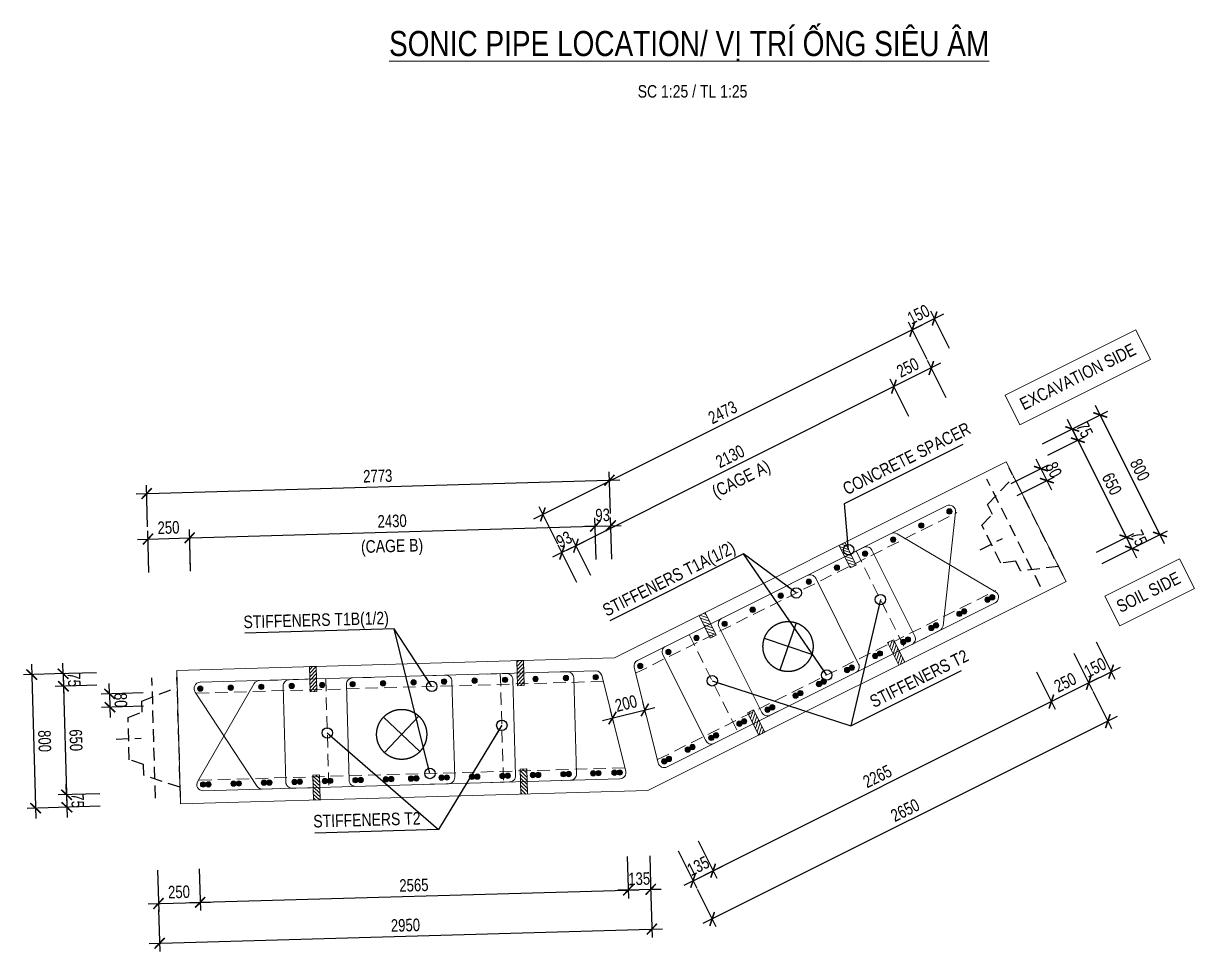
# Model space of a CAD drawing. Header units: millimetres. Extents: x 2611025 to 4139346, y -89870 to 101087.
# Drawn here: x 3603168 to 3631228, y -57786 to -35550 of the extents above; entities that cross this region are included whole.
import ezdxf
from ezdxf.enums import TextEntityAlignment as Align

# ---------------------------------------------------------------- set-up
doc = ezdxf.new("R2010")
doc.units = ezdxf.units.MM
doc.header["$LTSCALE"] = 1200
doc.header["$PDMODE"] = 35
doc.linetypes.add('CENTER', pattern=[2, 1.25, -0.25, 0.25, -0.25])
doc.linetypes.add('HIDDEN', pattern=[0.375, 0.25, -0.125])
for name, color, linetype, lineweight in [('5', 5, 'Continuous', 13), ('BOUND', 3, 'Continuous', 20), ('CWS', 8, 'HIDDEN', 9), ('ENOTE', 2, 'Continuous', 15), ('GRID', 74, 'CENTER', 15), ('K-THUOC', 1, 'Continuous', 18), ('LEADER', 8, 'Continuous', 9), ('MCT', 6, 'Continuous', 20), ('T2HI', 4, 'HIDDEN', 13), ('TEXTVN', 2, 'Continuous', 20), ('TIE', 4, 'Continuous', 13)]:
    doc.layers.add(name, color=color, linetype=linetype, lineweight=lineweight)
doc.layers.add('CDC.04.HIDDEN', color=8, linetype='HIDDEN')
doc.layers.add('MIE', color=5, linetype='HIDDEN')
doc.styles.add('DB_Arial', font='arial.ttf', dxfattribs={"width": 0.8})
doc.styles.add('SMTEXT', font='arial.ttf', dxfattribs={"width": 0.75})
doc.dimstyles.new('BSV25', dxfattribs={"dimtxt": 300, "dimasz": 250, "dimexe": 200, "dimexo": 0, "dimgap": 108, "dimtad": 1, "dimdec": 0, "dimlfac": 0.25, "dimdsep": 46, "dimtxsty": 'SMTEXT', "dimblk": 'ARCHTICK', "dimcen": 100, "dimdle": 250, "dimclrd": 256, "dimclre": 256, "dimclrt": 2, "dimadec": 0, "dimazin": 0, "dimtfac": 1, "dimtdec": 0, "dimtix": 1, "dimtmove": 2, "dimatfit": 3, "dimfxl": 800, "dimfxlon": 1, "dimtolj": 1, "dimtzin": 0, "dimarcsym": 0})

# ---------------------------------------------------------------- blocks, each defined once
blk = doc.blocks.new('cws800')
at = {"layer": 'CDC.04.HIDDEN'}
for p, q in [((-600, 1440), (-600, -1440)), ((0, 1440), (0, -1440))]:
    blk.add_line(p, q, dxfattribs=at)
for points in [[(0, 1200), (-860, 888), (-860, 627), (-1200, 507), (-1200, -507), (-860, -627), (-860, -888), (0, -1200)], [(-1500, 0), (-900, 0)]]:
    blk.add_lwpolyline(points, dxfattribs=at)
blk = doc.blocks.new('mct1')
at = {"lineweight": 9}
h = blk.add_hatch(color=256, dxfattribs=at)
h.dxf.hatch_style = 1
h.paths.add_polyline_path([(-16, 0, 1), (16, 0, 1)])
blk.add_circle((0, 0), 16, dxfattribs=at)
blk = doc.blocks.new('_ArchTick')
at = {"color": 0, "linetype": 'ByBlock', "const_width": 0.15}
blk.add_lwpolyline([(-0.5, -0.5), (0.5, 0.5)], dxfattribs=at)
blk = doc.blocks.new('*D1005')
at = {"layer": 'Defpoints', "color": 0, "transparency": 16777216}
for p in [(3628968, -44931), (3626717, -46057), (3628148, -48919)]:
    blk.add_point(p, dxfattribs=at)
at = {"layer": 'K-THUOC', "lineweight": -2, "transparency": 16777216}
for p, q in [((3628252, -45289), (3629147, -44842)), ((3630511, -48017), (3628856, -44707)), ((3629684, -48151), (3630578, -47704))]:
    blk.add_line(p, q, dxfattribs=at)
at = {"layer": 'K-THUOC', "lineweight": -2, "transparency": 16777216, "xscale": 250, "yscale": 250, "zscale": 250}
for p, rotation in [((3628968, -44931), 116.5650109816836), ((3630399, -47793), 296.5650109816837)]:
    blk.add_blockref('_ArchTick', p, dxfattribs=dict(at, rotation=rotation))
at = {"layer": 'K-THUOC', "color": 2, "transparency": 16777216, "insert": (3629917, -46245), "char_height": 300, "attachment_point": 5, "rotation": 296.565, "style": 'SMTEXT'}
blk.add_mtext('\\A1;800', dxfattribs=at)
blk = doc.blocks.new('*D1006')
at = {"layer": 'Defpoints', "color": 0, "transparency": 16777216}
for p in [(3629594, -47860), (3628014, -48651), (3628148, -48919)]:
    blk.add_point(p, dxfattribs=at)
at = {"layer": 'K-THUOC', "lineweight": -2, "transparency": 16777216}
for p, q in [((3629594, -47860), (3629482, -47637)), ((3628879, -48218), (3629773, -47771)), ((3629728, -48129), (3629594, -47860)), ((3629013, -48486), (3629907, -48039)), ((3629728, -48129), (3629840, -48352))]:
    blk.add_line(p, q, dxfattribs=at)
at = {"layer": 'K-THUOC', "lineweight": -2, "transparency": 16777216, "xscale": 250, "yscale": 250, "zscale": 250}
for p, rotation in [((3629594, -47860), 296.5650109816837), ((3629728, -48129), 116.5650109816836)]:
    blk.add_blockref('_ArchTick', p, dxfattribs=dict(at, rotation=rotation))
at = {"layer": 'K-THUOC', "color": 2, "transparency": 16777216, "insert": (3629894, -47878), "char_height": 300, "attachment_point": 5, "rotation": 296.565, "style": 'SMTEXT'}
blk.add_mtext('\\A1;75', dxfattribs=at)
blk = doc.blocks.new('*D1007')
at = {"layer": 'Defpoints', "color": 0, "transparency": 16777216}
for p in [(3628431, -45535), (3626851, -46325), (3628014, -48651)]:
    blk.add_point(p, dxfattribs=at)
at = {"layer": 'K-THUOC', "lineweight": -2, "transparency": 16777216}
for p, q in [((3627716, -45893), (3628610, -45445)), ((3629706, -48084), (3628320, -45311)), ((3628879, -48218), (3629773, -47771))]:
    blk.add_line(p, q, dxfattribs=at)
at = {"layer": 'K-THUOC', "lineweight": -2, "transparency": 16777216, "xscale": 250, "yscale": 250, "zscale": 250}
for p, rotation in [((3628431, -45535), 116.5650109816836), ((3629594, -47860), 296.5650109816837)]:
    blk.add_blockref('_ArchTick', p, dxfattribs=dict(at, rotation=rotation))
at = {"layer": 'K-THUOC', "color": 2, "transparency": 16777216, "insert": (3629246, -46581), "char_height": 300, "attachment_point": 5, "rotation": 296.565, "style": 'SMTEXT'}
blk.add_mtext('\\A1;650', dxfattribs=at)
blk = doc.blocks.new('*D1008')
at = {"layer": 'Defpoints', "color": 0, "transparency": 16777216}
for p in [(3628297, -45267), (3626717, -46057), (3626851, -46325)]:
    blk.add_point(p, dxfattribs=at)
at = {"layer": 'K-THUOC', "lineweight": -2, "transparency": 16777216}
for p, q in [((3628297, -45267), (3628185, -45043)), ((3627582, -45624), (3628476, -45177)), ((3627716, -45893), (3628610, -45445)), ((3628431, -45535), (3628297, -45267)), ((3628431, -45535), (3628543, -45758))]:
    blk.add_line(p, q, dxfattribs=at)
at = {"layer": 'K-THUOC', "lineweight": -2, "transparency": 16777216, "xscale": 250, "yscale": 250, "zscale": 250}
for p, rotation in [((3628297, -45267), 296.5650109816837), ((3628431, -45535), 116.5650109816836)]:
    blk.add_blockref('_ArchTick', p, dxfattribs=dict(at, rotation=rotation))
at = {"layer": 'K-THUOC', "color": 2, "transparency": 16777216, "insert": (3628597, -45284), "char_height": 300, "attachment_point": 5, "rotation": 296.565, "style": 'SMTEXT'}
blk.add_mtext('\\A1;75', dxfattribs=at)
blk = doc.blocks.new('tremie')
at = {"layer": 'MIE', "color": 74, "ltscale": 1000}
for p, q in [((424, -424), (-424, 424)), ((424, 424), (-424, -424))]:
    blk.add_line(p, q, dxfattribs=at)
at = {"layer": 'MIE', "ltscale": 500}
blk.add_circle((0, 0), 600, dxfattribs=at)
blk = doc.blocks.new('*D1009')
at = {"layer": 'Defpoints', "color": 0, "transparency": 16777216}
for p in [(3627690, -46503), (3626375, -46802), (3626519, -47088)]:
    blk.add_point(p, dxfattribs=at)
at = {"layer": 'K-THUOC', "lineweight": -2, "transparency": 16777216}
for p, q in [((3627547, -46216), (3627435, -45993)), ((3626831, -46574), (3627726, -46127)), ((3627547, -46216), (3627690, -46503)), ((3626974, -46860), (3627869, -46413)), ((3627690, -46503), (3627802, -46726))]:
    blk.add_line(p, q, dxfattribs=at)
at = {"layer": 'K-THUOC', "lineweight": -2, "transparency": 16777216, "xscale": 250, "yscale": 250, "zscale": 250}
for p, rotation in [((3627547, -46216), 296.5650109816837), ((3627690, -46503), 116.5650109816836)]:
    blk.add_blockref('_ArchTick', p, dxfattribs=dict(at, rotation=rotation))
at = {"layer": 'K-THUOC', "color": 2, "transparency": 16777216, "insert": (3627852, -46243), "char_height": 300, "attachment_point": 5, "rotation": 296.565, "style": 'SMTEXT'}
blk.add_mtext('\\A1;80', dxfattribs=at)
blk = doc.blocks.new('*D1010')
at = {"layer": 'Defpoints', "color": 0, "transparency": 16777216}
for p in [(3626896, -47756), (3618130, -53928), (3619669, -57005)]:
    blk.add_point(p, dxfattribs=at)
at = {"layer": 'K-THUOC', "lineweight": -2, "transparency": 16777216}
for p, q in [((3628792, -51549), (3629239, -52444)), ((3629373, -52153), (3619445, -57117)), ((3619311, -56290), (3619758, -57184))]:
    blk.add_line(p, q, dxfattribs=at)
at = {"layer": 'K-THUOC', "lineweight": -2, "transparency": 16777216, "xscale": 250, "yscale": 250, "zscale": 250}
for p, rotation in [((3629150, -52265), 26.56501098663777), ((3619669, -57005), 206.5650109866377)]:
    blk.add_blockref('_ArchTick', p, dxfattribs=dict(at, rotation=rotation))
at = {"layer": 'K-THUOC', "color": 2, "transparency": 16777216, "insert": (3624293, -54401), "char_height": 300, "attachment_point": 5, "rotation": 26.565, "style": 'SMTEXT'}
blk.add_mtext('\\A1;2650', dxfattribs=at)
blk = doc.blocks.new('*D1011')
at = {"layer": 'Defpoints', "color": 0, "transparency": 16777216}
for p in [(3606843, -51051), (3603460, -54350), (3606935, -54250)]:
    blk.add_point(p, dxfattribs=at)
at = {"layer": 'K-THUOC', "lineweight": -2, "transparency": 16777216}
for p, q in [((3603361, -50902), (3603467, -54600)), ((3604168, -51128), (3603168, -51157)), ((3604260, -54327), (3603260, -54356))]:
    blk.add_line(p, q, dxfattribs=at)
at = {"layer": 'K-THUOC', "lineweight": -2, "transparency": 16777216, "xscale": 250, "yscale": 250, "zscale": 250}
for p, rotation in [((3603368, -51151), 91.64930605139213), ((3603460, -54350), 271.6493060513921)]:
    blk.add_blockref('_ArchTick', p, dxfattribs=dict(at, rotation=rotation))
at = {"layer": 'K-THUOC', "color": 2, "transparency": 16777216, "insert": (3603675, -52743), "char_height": 300, "attachment_point": 5, "rotation": 271.6493, "style": 'SMTEXT'}
blk.add_mtext('\\A1;800', dxfattribs=at)
blk = doc.blocks.new('*D1012')
at = {"layer": 'Defpoints', "color": 0, "transparency": 16777216}
for p in [(3606843, -51051), (3604126, -51430), (3606851, -51351)]:
    blk.add_point(p, dxfattribs=at)
at = {"layer": 'K-THUOC', "lineweight": -2, "transparency": 16777216}
for p, q in [((3604118, -51130), (3604110, -50880)), ((3604917, -51107), (3603918, -51136)), ((3604118, -51130), (3604126, -51430)), ((3604926, -51407), (3603926, -51436)), ((3604126, -51430), (3604133, -51680))]:
    blk.add_line(p, q, dxfattribs=at)
at = {"layer": 'K-THUOC', "lineweight": -2, "transparency": 16777216, "xscale": 250, "yscale": 250, "zscale": 250}
for p, rotation in [((3604118, -51130), 271.6493060513921), ((3604126, -51430), 91.64930605139213)]:
    blk.add_blockref('_ArchTick', p, dxfattribs=dict(at, rotation=rotation))
at = {"layer": 'K-THUOC', "color": 2, "transparency": 16777216, "insert": (3604382, -51272), "char_height": 300, "attachment_point": 5, "rotation": 271.6493, "style": 'SMTEXT'}
blk.add_mtext('\\A1;75', dxfattribs=at)
blk = doc.blocks.new('*D1013')
at = {"layer": 'Defpoints', "color": 0, "transparency": 16777216}
for p in [(3606851, -51351), (3604201, -54029), (3606926, -53950)]:
    blk.add_point(p, dxfattribs=at)
at = {"layer": 'K-THUOC', "lineweight": -2, "transparency": 16777216}
for p, q in [((3604119, -51180), (3604208, -54279)), ((3604926, -51407), (3603926, -51436)), ((3605001, -54006), (3604001, -54034))]:
    blk.add_line(p, q, dxfattribs=at)
at = {"layer": 'K-THUOC', "lineweight": -2, "transparency": 16777216, "xscale": 250, "yscale": 250, "zscale": 250}
for p, rotation in [((3604126, -51430), 91.64930605139213), ((3604201, -54029), 271.6493060513921)]:
    blk.add_blockref('_ArchTick', p, dxfattribs=dict(at, rotation=rotation))
at = {"layer": 'K-THUOC', "color": 2, "transparency": 16777216, "insert": (3604425, -52722), "char_height": 300, "attachment_point": 5, "rotation": 271.6493, "style": 'SMTEXT'}
blk.add_mtext('\\A1;650', dxfattribs=at)
blk = doc.blocks.new('*D1014')
at = {"layer": 'Defpoints', "color": 0, "transparency": 16777216}
for p in [(3606926, -53950), (3604210, -54329), (3606935, -54250)]:
    blk.add_point(p, dxfattribs=at)
at = {"layer": 'K-THUOC', "lineweight": -2, "transparency": 16777216}
for p, q in [((3604201, -54029), (3604194, -53779)), ((3605001, -54006), (3604001, -54034)), ((3604201, -54029), (3604210, -54329)), ((3605009, -54306), (3604010, -54334)), ((3604210, -54329), (3604217, -54578))]:
    blk.add_line(p, q, dxfattribs=at)
at = {"layer": 'K-THUOC', "lineweight": -2, "transparency": 16777216, "xscale": 250, "yscale": 250, "zscale": 250}
for p, rotation in [((3604201, -54029), 271.6493060513921), ((3604210, -54329), 91.64930605139213)]:
    blk.add_blockref('_ArchTick', p, dxfattribs=dict(at, rotation=rotation))
at = {"layer": 'K-THUOC', "color": 2, "transparency": 16777216, "insert": (3604466, -54171), "char_height": 300, "attachment_point": 5, "rotation": 271.6493, "style": 'SMTEXT'}
blk.add_mtext('\\A1;75', dxfattribs=at)
blk = doc.blocks.new('*D1015')
at = {"layer": 'Defpoints', "color": 0, "transparency": 16777216}
for p in [(3606477, -51576), (3606486, -51896), (3605242, -51932)]:
    blk.add_point(p, dxfattribs=at)
at = {"layer": 'K-THUOC', "lineweight": -2, "transparency": 16777216}
for p, q in [((3606033, -51589), (3605033, -51618)), ((3605233, -51612), (3605226, -51362)), ((3605233, -51612), (3605242, -51932)), ((3606042, -51909), (3605042, -51938)), ((3605242, -51932), (3605249, -52182))]:
    blk.add_line(p, q, dxfattribs=at)
at = {"layer": 'K-THUOC', "lineweight": -2, "transparency": 16777216, "xscale": 250, "yscale": 250, "zscale": 250}
for p, rotation in [((3605233, -51612), 271.6493060513921), ((3605242, -51932), 91.64930605139213)]:
    blk.add_blockref('_ArchTick', p, dxfattribs=dict(at, rotation=rotation))
at = {"layer": 'K-THUOC', "color": 2, "transparency": 16777216, "insert": (3605499, -51764), "char_height": 300, "attachment_point": 5, "rotation": 271.6493, "style": 'SMTEXT'}
blk.add_mtext('\\A1;80', dxfattribs=at)
blk = doc.blocks.new('*D1016')
at = {"layer": 'Defpoints', "color": 0, "transparency": 16777216}
for p in [(3627593, -47809), (3627056, -48077), (3629229, -51081)]:
    blk.add_point(p, dxfattribs=at)
at = {"layer": 'K-THUOC', "lineweight": -2, "transparency": 16777216}
for p, q in [((3628871, -50365), (3629318, -51260)), ((3628334, -50634), (3628781, -51528)), ((3629229, -51081), (3629452, -50969)), ((3628692, -51349), (3628468, -51461)), ((3628692, -51349), (3629229, -51081))]:
    blk.add_line(p, q, dxfattribs=at)
at = {"layer": 'K-THUOC', "lineweight": -2, "transparency": 16777216, "xscale": 250, "yscale": 250, "zscale": 250}
for p, rotation in [((3629229, -51081), 206.5650109866377), ((3628692, -51349), 26.56501098663777)]:
    blk.add_blockref('_ArchTick', p, dxfattribs=dict(at, rotation=rotation))
at = {"layer": 'K-THUOC', "color": 2, "transparency": 16777216, "insert": (3628844, -50981), "char_height": 300, "attachment_point": 5, "rotation": 26.565, "style": 'SMTEXT'}
blk.add_mtext('\\A1;150', dxfattribs=at)
blk = doc.blocks.new('*D1017')
at = {"layer": 'Defpoints', "color": 0, "transparency": 16777216}
for p in [(3627611, -49187), (3626717, -49634), (3627798, -51796)]:
    blk.add_point(p, dxfattribs=at)
at = {"layer": 'K-THUOC', "lineweight": -2, "transparency": 16777216}
for p, q in [((3628334, -50634), (3628781, -51528)), ((3627440, -51081), (3627887, -51975)), ((3628916, -51237), (3627574, -51908))]:
    blk.add_line(p, q, dxfattribs=at)
at = {"layer": 'K-THUOC', "lineweight": -2, "transparency": 16777216, "xscale": 250, "yscale": 250, "zscale": 250}
for p, rotation in [((3628692, -51349), 26.56501098663777), ((3627798, -51796), 206.5650109866377)]:
    blk.add_blockref('_ArchTick', p, dxfattribs=dict(at, rotation=rotation))
at = {"layer": 'K-THUOC', "color": 2, "transparency": 16777216, "insert": (3628128, -51339), "char_height": 300, "attachment_point": 5, "rotation": 26.565, "style": 'SMTEXT'}
blk.add_mtext('\\A1;250', dxfattribs=at)
blk = doc.blocks.new('*D1018')
at = {"layer": 'Defpoints', "color": 0, "transparency": 16777216}
for p in [(3626717, -49634), (3618612, -53687), (3619693, -55849)]:
    blk.add_point(p, dxfattribs=at)
at = {"layer": 'K-THUOC', "lineweight": -2, "transparency": 16777216}
for p, q in [((3627440, -51081), (3627887, -51975)), ((3628021, -51685), (3619469, -55961)), ((3619335, -55133), (3619782, -56028))]:
    blk.add_line(p, q, dxfattribs=at)
at = {"layer": 'K-THUOC', "lineweight": -2, "transparency": 16777216, "xscale": 250, "yscale": 250, "zscale": 250}
for p, rotation in [((3627798, -51796), 26.56501098663777), ((3619693, -55849), 206.5650109866377)]:
    blk.add_blockref('_ArchTick', p, dxfattribs=dict(at, rotation=rotation))
at = {"layer": 'K-THUOC', "color": 2, "transparency": 16777216, "insert": (3623628, -53589), "char_height": 300, "attachment_point": 5, "rotation": 26.565, "style": 'SMTEXT'}
blk.add_mtext('\\A1;2265', dxfattribs=at)
blk = doc.blocks.new('*D1019')
at = {"layer": 'Defpoints', "color": 0, "transparency": 16777216}
for p in [(3618612, -53687), (3618130, -53928), (3619693, -55849)]:
    blk.add_point(p, dxfattribs=at)
at = {"layer": 'K-THUOC', "lineweight": -2, "transparency": 16777216}
for p, q in [((3619335, -55133), (3619782, -56028)), ((3618853, -55374), (3619301, -56268)), ((3619693, -55849), (3619916, -55737)), ((3619211, -56090), (3618987, -56201)), ((3619211, -56090), (3619693, -55849))]:
    blk.add_line(p, q, dxfattribs=at)
at = {"layer": 'K-THUOC', "lineweight": -2, "transparency": 16777216, "xscale": 250, "yscale": 250, "zscale": 250}
for p, rotation in [((3619693, -55849), 206.5650109866377), ((3619211, -56090), 26.56501098663777)]:
    blk.add_blockref('_ArchTick', p, dxfattribs=dict(at, rotation=rotation))
at = {"layer": 'K-THUOC', "color": 2, "transparency": 16777216, "insert": (3619335, -55736), "char_height": 300, "attachment_point": 5, "rotation": 26.565, "style": 'SMTEXT'}
blk.add_mtext('\\A1;135', dxfattribs=at)
blk = doc.blocks.new('*D1020')
at = {"layer": 'Defpoints', "color": 0, "transparency": 16777216}
for p in [(3626180, -46325), (3615613, -47314), (3617331, -50749)]:
    blk.add_point(p, dxfattribs=at)
at = {"layer": 'K-THUOC', "lineweight": -2, "transparency": 16777216}
for p, q in [((3624686, -42777), (3615390, -47425)), ((3624820, -43605), (3624373, -42710)), ((3615971, -48029), (3615524, -47135))]:
    blk.add_line(p, q, dxfattribs=at)
at = {"layer": 'K-THUOC', "lineweight": -2, "transparency": 16777216, "xscale": 250, "yscale": 250, "zscale": 250}
for p, rotation in [((3624462, -42889), 26.56501098663777), ((3615613, -47314), 206.5650109866377)]:
    blk.add_blockref('_ArchTick', p, dxfattribs=dict(at, rotation=rotation))
at = {"layer": 'K-THUOC', "color": 2, "transparency": 16777216, "insert": (3619921, -44868), "char_height": 300, "attachment_point": 5, "rotation": 26.565, "style": 'SMTEXT'}
blk.add_mtext('\\A1;2473', dxfattribs=at)
blk = doc.blocks.new('*D1021')
at = {"layer": 'Defpoints', "color": 0, "transparency": 16777216}
for p in [(3624999, -42621), (3626717, -46057), (3626180, -46325)]:
    blk.add_point(p, dxfattribs=at)
at = {"layer": 'K-THUOC', "lineweight": -2, "transparency": 16777216}
for p, q in [((3624462, -42889), (3624999, -42621)), ((3625357, -43336), (3624909, -42442)), ((3624999, -42621), (3625222, -42509)), ((3624462, -42889), (3624238, -43001)), ((3624820, -43605), (3624373, -42710))]:
    blk.add_line(p, q, dxfattribs=at)
at = {"layer": 'K-THUOC', "lineweight": -2, "transparency": 16777216, "xscale": 250, "yscale": 250, "zscale": 250}
for p, rotation in [((3624999, -42621), 206.5650109866377), ((3624462, -42889), 26.56501098663777)]:
    blk.add_blockref('_ArchTick', p, dxfattribs=dict(at, rotation=rotation))
at = {"layer": 'K-THUOC', "color": 2, "transparency": 16777216, "insert": (3624614, -42521), "char_height": 300, "attachment_point": 5, "rotation": 26.565, "style": 'SMTEXT'}
blk.add_mtext('\\A1;150', dxfattribs=at)
blk = doc.blocks.new('*D1022')
at = {"layer": 'Defpoints', "color": 0, "transparency": 16777216}
for p in [(3624025, -44252), (3626180, -46325), (3625286, -46772)]:
    blk.add_point(p, dxfattribs=at)
at = {"layer": 'K-THUOC', "lineweight": -2, "transparency": 16777216}
for p, q in [((3625144, -43693), (3623802, -44364)), ((3625278, -44520), (3624830, -43626)), ((3624383, -44968), (3623936, -44073))]:
    blk.add_line(p, q, dxfattribs=at)
at = {"layer": 'K-THUOC', "lineweight": -2, "transparency": 16777216, "xscale": 250, "yscale": 250, "zscale": 250}
for p, rotation in [((3624920, -43805), 26.56501098663777), ((3624025, -44252), 206.5650109866377)]:
    blk.add_blockref('_ArchTick', p, dxfattribs=dict(at, rotation=rotation))
at = {"layer": 'K-THUOC', "color": 2, "transparency": 16777216, "insert": (3624356, -43795), "char_height": 300, "attachment_point": 5, "rotation": 26.565, "style": 'SMTEXT'}
blk.add_mtext('\\A1;250', dxfattribs=at)
blk = doc.blocks.new('*D1023')
at = {"layer": 'Defpoints', "color": 0, "transparency": 16777216}
for p in [(3625286, -46772), (3616406, -48062), (3617815, -50880)]:
    blk.add_point(p, dxfattribs=at)
at = {"layer": 'K-THUOC', "lineweight": -2, "transparency": 16777216}
for p, q in [((3624249, -44140), (3616182, -48174)), ((3624383, -44968), (3623936, -44073)), ((3616764, -48778), (3616316, -47883))]:
    blk.add_line(p, q, dxfattribs=at)
at = {"layer": 'K-THUOC', "lineweight": -2, "transparency": 16777216, "xscale": 250, "yscale": 250, "zscale": 250}
for p, rotation in [((3624025, -44252), 26.56501098663777), ((3616406, -48062), 206.5650109866377)]:
    blk.add_blockref('_ArchTick', p, dxfattribs=dict(at, rotation=rotation))
at = {"layer": 'K-THUOC', "color": 2, "transparency": 16777216, "insert": (3620099, -45923), "char_height": 300, "attachment_point": 5, "rotation": 26.565, "style": 'SMTEXT'}
blk.add_mtext('\\A1;2130', dxfattribs=at)
blk = doc.blocks.new('*D1024')
at = {"layer": 'Defpoints', "color": 0, "transparency": 16777216}
for p in [(3616071, -48229), (3617331, -50749), (3617815, -50880)]:
    blk.add_point(p, dxfattribs=at)
at = {"layer": 'K-THUOC', "lineweight": -2, "transparency": 16777216}
for p, q in [((3616764, -48778), (3616316, -47883)), ((3616406, -48062), (3616629, -47950)), ((3616071, -48229), (3615848, -48341)), ((3616429, -48945), (3615982, -48050)), ((3616406, -48062), (3616071, -48229))]:
    blk.add_line(p, q, dxfattribs=at)
at = {"layer": 'K-THUOC', "lineweight": -2, "transparency": 16777216, "xscale": 250, "yscale": 250, "zscale": 250}
for p, rotation in [((3616406, -48062), 206.5650109866377), ((3616071, -48229), 26.56501098663774)]:
    blk.add_blockref('_ArchTick', p, dxfattribs=dict(at, rotation=rotation))
at = {"layer": 'K-THUOC', "color": 2, "transparency": 16777216, "insert": (3616122, -47912), "char_height": 300, "attachment_point": 5, "rotation": 26.565, "style": 'SMTEXT'}
blk.add_mtext('\\A1;93', dxfattribs=at)
blk = doc.blocks.new('*D1025')
at = {"layer": 'Defpoints', "color": 0, "transparency": 16777216}
for p in [(3617209, -46494), (3617331, -50749), (3606248, -51228)]:
    blk.add_point(p, dxfattribs=at)
at = {"layer": 'K-THUOC', "lineweight": -2, "transparency": 16777216}
for p, q in [((3617232, -47294), (3617203, -46294)), ((3605871, -46821), (3617459, -46487)), ((3606143, -47613), (3606115, -46614))]:
    blk.add_line(p, q, dxfattribs=at)
at = {"layer": 'K-THUOC', "lineweight": -2, "transparency": 16777216, "xscale": 250, "yscale": 250, "zscale": 250}
for p, rotation in [((3617209, -46494), 1.649306037652134), ((3606120, -46814), 181.6493060376521)]:
    blk.add_blockref('_ArchTick', p, dxfattribs=dict(at, rotation=rotation))
at = {"layer": 'K-THUOC', "color": 2, "transparency": 16777216, "insert": (3611657, -46393), "char_height": 300, "attachment_point": 5, "rotation": 1.6493, "style": 'SMTEXT'}
blk.add_mtext('\\A1;2773', dxfattribs=at)
blk = doc.blocks.new('*D1026')
at = {"layer": 'Defpoints', "color": 0, "transparency": 16777216}
for p in [(3606330, -54108), (3618130, -53928), (3618226, -57247)]:
    blk.add_point(p, dxfattribs=at)
at = {"layer": 'K-THUOC', "lineweight": -2, "transparency": 16777216}
for p, q in [((3618203, -56447), (3618231, -57447)), ((3606408, -56787), (3606436, -57786)), ((3606181, -57594), (3618476, -57240))]:
    blk.add_line(p, q, dxfattribs=at)
at = {"layer": 'K-THUOC', "lineweight": -2, "transparency": 16777216, "xscale": 250, "yscale": 250, "zscale": 250}
for p, rotation in [((3618226, -57247), 1.649306037652134), ((3606431, -57587), 181.6493060376521)]:
    blk.add_blockref('_ArchTick', p, dxfattribs=dict(at, rotation=rotation))
at = {"layer": 'K-THUOC', "color": 2, "transparency": 16777216, "insert": (3612321, -57156), "char_height": 300, "attachment_point": 5, "rotation": 1.6493, "style": 'SMTEXT'}
blk.add_mtext('\\A1;2950', dxfattribs=at)
blk = doc.blocks.new('*D1027')
at = {"layer": 'Defpoints', "color": 0, "transparency": 16777216}
for p in [(3606313, -53507), (3607313, -53478), (3607403, -56606)]:
    blk.add_point(p, dxfattribs=at)
at = {"layer": 'K-THUOC', "lineweight": -2, "transparency": 16777216}
for p, q in [((3606380, -55835), (3606409, -56835)), ((3607380, -55806), (3607409, -56806)), ((3606153, -56642), (3607653, -56599))]:
    blk.add_line(p, q, dxfattribs=at)
at = {"layer": 'K-THUOC', "lineweight": -2, "transparency": 16777216, "xscale": 250, "yscale": 250, "zscale": 250}
for p, rotation in [((3606403, -56635), 181.6493060376521), ((3607403, -56606), 1.649306037652134)]:
    blk.add_blockref('_ArchTick', p, dxfattribs=dict(at, rotation=rotation))
at = {"layer": 'K-THUOC', "color": 2, "transparency": 16777216, "insert": (3606895, -56359), "char_height": 300, "attachment_point": 5, "rotation": 1.6493, "style": 'SMTEXT'}
blk.add_mtext('\\A1;250', dxfattribs=at)
blk = doc.blocks.new('*D1028')
at = {"layer": 'Defpoints', "color": 0, "transparency": 16777216}
for p in [(3607313, -53478), (3617581, -53578), (3617660, -56311)]:
    blk.add_point(p, dxfattribs=at)
at = {"layer": 'K-THUOC', "lineweight": -2, "transparency": 16777216}
for p, q in [((3617637, -55511), (3617665, -56511)), ((3607380, -55806), (3607409, -56806)), ((3607153, -56613), (3617909, -56304))]:
    blk.add_line(p, q, dxfattribs=at)
at = {"layer": 'K-THUOC', "lineweight": -2, "transparency": 16777216, "xscale": 250, "yscale": 250, "zscale": 250}
for p, rotation in [((3617660, -56311), 1.649306037652134), ((3607403, -56606), 181.6493060376521)]:
    blk.add_blockref('_ArchTick', p, dxfattribs=dict(at, rotation=rotation))
at = {"layer": 'K-THUOC', "color": 2, "transparency": 16777216, "insert": (3612524, -56197), "char_height": 300, "attachment_point": 5, "rotation": 1.6493, "style": 'SMTEXT'}
blk.add_mtext('\\A1;2565', dxfattribs=at)
blk = doc.blocks.new('*D1029')
at = {"layer": 'Defpoints', "color": 0, "transparency": 16777216}
for p in [(3617581, -53578), (3618130, -53928), (3618198, -56295)]:
    blk.add_point(p, dxfattribs=at)
at = {"layer": 'K-THUOC', "lineweight": -2, "transparency": 16777216}
for p, q in [((3617637, -55511), (3617665, -56511)), ((3618175, -55496), (3618204, -56495)), ((3617660, -56311), (3617410, -56318)), ((3617660, -56311), (3618198, -56295)), ((3618198, -56295), (3618448, -56288))]:
    blk.add_line(p, q, dxfattribs=at)
at = {"layer": 'K-THUOC', "lineweight": -2, "transparency": 16777216, "xscale": 250, "yscale": 250, "zscale": 250}
for p, rotation in [((3617660, -56311), 1.649306037652112), ((3618198, -56295), 181.6493060376521)]:
    blk.add_blockref('_ArchTick', p, dxfattribs=dict(at, rotation=rotation))
at = {"layer": 'K-THUOC', "color": 2, "transparency": 16777216, "insert": (3617921, -56042), "char_height": 300, "attachment_point": 5, "rotation": 1.6493, "style": 'SMTEXT'}
blk.add_mtext('\\A1;135', dxfattribs=at)
blk = doc.blocks.new('*D1030')
at = {"layer": 'Defpoints', "color": 0, "transparency": 16777216}
for p in [(3607151, -47874), (3606386, -56035), (3607386, -56006)]:
    blk.add_point(p, dxfattribs=at)
at = {"layer": 'K-THUOC', "lineweight": -2, "transparency": 16777216}
for p, q in [((3607174, -48674), (3607146, -47674)), ((3605902, -47910), (3607401, -47867)), ((3606175, -48703), (3606146, -47703))]:
    blk.add_line(p, q, dxfattribs=at)
at = {"layer": 'K-THUOC', "lineweight": -2, "transparency": 16777216, "xscale": 250, "yscale": 250, "zscale": 250}
for p, rotation in [((3606152, -47903), 181.6493060376521), ((3607151, -47874), 1.649306037652134)]:
    blk.add_blockref('_ArchTick', p, dxfattribs=dict(at, rotation=rotation))
at = {"layer": 'K-THUOC', "color": 2, "transparency": 16777216, "insert": (3606644, -47628), "char_height": 300, "attachment_point": 5, "rotation": 1.6493, "style": 'SMTEXT'}
blk.add_mtext('\\A1;250', dxfattribs=at)
blk = doc.blocks.new('*D1031')
at = {"layer": 'Defpoints', "color": 0, "transparency": 16777216}
for p in [(3616867, -47595), (3607173, -48629), (3616968, -51093)]:
    blk.add_point(p, dxfattribs=at)
at = {"layer": 'K-THUOC', "lineweight": -2, "transparency": 16777216}
for p, q in [((3616891, -48394), (3616862, -47395)), ((3606901, -47882), (3617117, -47587)), ((3607173, -48629), (3607146, -47674))]:
    blk.add_line(p, q, dxfattribs=at)
at = {"layer": 'K-THUOC', "lineweight": -2, "transparency": 16777216, "xscale": 250, "yscale": 250, "zscale": 250}
for p, rotation in [((3616867, -47595), 1.649306037652134), ((3607151, -47874), 181.6493060376521)]:
    blk.add_blockref('_ArchTick', p, dxfattribs=dict(at, rotation=rotation))
at = {"layer": 'K-THUOC', "color": 2, "transparency": 16777216, "insert": (3612002, -47473), "char_height": 300, "attachment_point": 5, "rotation": 1.6493, "style": 'SMTEXT'}
blk.add_mtext('\\A1;2430', dxfattribs=at)
blk = doc.blocks.new('*D1032')
at = {"layer": 'Defpoints', "color": 0, "transparency": 16777216}
for p in [(3617240, -47584), (3617331, -50749), (3616968, -51093)]:
    blk.add_point(p, dxfattribs=at)
at = {"layer": 'K-THUOC', "lineweight": -2, "transparency": 16777216}
for p, q in [((3616891, -48394), (3616862, -47395)), ((3617263, -48384), (3617234, -47384)), ((3616867, -47595), (3616618, -47602)), ((3616867, -47595), (3617240, -47584)), ((3617240, -47584), (3617490, -47577))]:
    blk.add_line(p, q, dxfattribs=at)
at = {"layer": 'K-THUOC', "lineweight": -2, "transparency": 16777216, "xscale": 250, "yscale": 250, "zscale": 250}
for p, rotation in [((3616867, -47595), 1.649306037652112), ((3617240, -47584), 181.6493060376521)]:
    blk.add_blockref('_ArchTick', p, dxfattribs=dict(at, rotation=rotation))
at = {"layer": 'K-THUOC', "color": 2, "transparency": 16777216, "insert": (3617046, -47328), "char_height": 300, "attachment_point": 5, "rotation": 1.6493, "style": 'SMTEXT'}
blk.add_mtext('\\A1;93', dxfattribs=at)
blk = doc.blocks.new('*D1033')
at = {"layer": 'Defpoints', "color": 0, "transparency": 16777216}
for p in [(3618057, -51997), (3618089, -52123), (3617313, -52318)]:
    blk.add_point(p, dxfattribs=at)
at = {"layer": 'K-THUOC', "lineweight": -2, "transparency": 16777216}
for p, q in [((3618089, -52123), (3618009, -51803)), ((3617039, -52252), (3618300, -51936)), ((3617313, -52318), (3617233, -51998))]:
    blk.add_line(p, q, dxfattribs=at)
at = {"layer": 'K-THUOC', "lineweight": -2, "transparency": 16777216, "xscale": 250, "yscale": 250, "zscale": 250}
for p, rotation in [((3618057, -51997), 14.10715851834768), ((3617281, -52192), 194.1071585183477)]:
    blk.add_blockref('_ArchTick', p, dxfattribs=dict(at, rotation=rotation))
at = {"layer": 'K-THUOC', "color": 2, "transparency": 16777216, "insert": (3617606, -51841), "char_height": 300, "attachment_point": 5, "rotation": 14.1072, "style": 'SMTEXT'}
blk.add_mtext('\\A1;200', dxfattribs=at)
blk = doc.blocks.new('sp')
at = {"layer": '5', "lineweight": 20}
h = blk.add_hatch(dxfattribs=at)
h.set_pattern_fill('ANSI31', color=256, scale=500)
h.set_pattern_definition([(45, (0, 0), (-44.194, 44.194), [])])
h.paths.add_polyline_path([(80, 300), (-80, 300), (-80, -300), (80, -300)])
blk.add_lwpolyline([(-80, -300), (80, -300), (80, 300), (-80, 300)], close=True, dxfattribs=at)

msp = doc.modelspace()

# ---------------------------------------------------------------- linework, layer by layer
at = {"layer": 'BOUND'}
msp.add_lwpolyline([(3628147.7, -48918.9), (3618130.1, -53927.7), (3606934.8, -54250.1), (3606842.7, -51051.4), (3617331.4, -50749.4), (3626716.7, -46056.8)], close=True, dxfattribs=at)
at = {"layer": 'ENOTE'}
for points in [[(3626686.5, -44454.8), (3629817, -42889.6), (3630174.8, -43605.1), (3627044.3, -45170.4)], [(3629081.5, -49268.5), (3630870.3, -48374.1), (3631228.1, -49089.7), (3629439.3, -49984.1)]]:
    msp.add_lwpolyline(points, close=True, dxfattribs=at)
at = {"layer": 'T2HI', "color": 1}
for p, q in [((3617836.9, -51119.6), (3625534.7, -47270.7)), ((3623120, -48190.5), (3624282.8, -50516)), ((3618362, -53187.4), (3626466.9, -49135)), ((3619117.4, -50191.8), (3620280.1, -52517.3)), ((3617061, -51314.6), (3607258.6, -51596.8)), ((3610411.3, -51248.8), (3610486.1, -53847.7)), ((3614594.3, -51128.3), (3614669.2, -53727.3)), ((3617575.8, -53385), (3607318.5, -53680.3))]:
    msp.add_line(p, q, dxfattribs=at)
at = {"layer": 'TIE'}
for points in [[(3624718.3, -50298.3), (3625118.9, -50097.9, 0.2552171), (3625201, -49979.9), (3625501.8, -47258, 0.5933499), (3625285.6, -47107.7), (3617880.4, -50810.3, 0.3518719), (3617802, -50981), (3618376.1, -53265.4, 0.4794301), (3618588.7, -53363), (3626448.3, -49433.2, 0.5933499), (3626457.8, -49170.1), (3624099.8, -47777.6, 0.2552171), (3623956.1, -47772.4), (3623555.5, -47972.8)], [(3622892.5, -48304.2), (3623295, -48103, -0.4142136), (3623496.3, -48170.1), (3624524.9, -50227.3, -0.4142136), (3624457.8, -50428.5)], [(3621546.1, -48977.4), (3621948.6, -48776.2, -0.4142136), (3622149.9, -48843.3), (3623178.5, -50900.5, -0.4142136), (3623111.4, -51101.7), (3622708.9, -51302.9)], [(3619900, -49800.5, 0.4142136), (3619832.9, -50001.7), (3620861.5, -52058.9, 0.4142136), (3621062.8, -52126), (3621465.3, -51924.8)], [(3618553.6, -50473.7, 0.4142136), (3618486.5, -50674.9), (3619515.1, -52732.1, 0.4142136), (3619716.4, -52799.2)], [(3609263.1, -51281.8), (3608820.7, -51294.6, 0.2482328), (3608698.6, -51363.7), (3607345.2, -53703.6, 0.6022653), (3607475.9, -53934.4), (3617459.1, -53646.9, 0.4794301), (3617600.3, -53460.4), (3617026.2, -51176, 0.3518719), (3616876.4, -51062.6), (3607401.1, -51335.4, 0.6022653), (3607283.9, -51573.3), (3608769.7, -53831.5, 0.2482328), (3608895.5, -53893.5), (3609337.9, -53880.8)], [(3609984.4, -51261.1), (3609534.6, -51274, 0.4142136), (3609389, -51428.3), (3609455.2, -53727.3, 0.4142136), (3609609.4, -53872.9), (3610059.2, -53860)], [(3611501.6, -51217.4), (3611051.7, -51230.3, 0.4142136), (3610906.1, -51384.6), (3610972.3, -53683.6, 0.4142136), (3611126.6, -53829.3), (3611576.4, -53816.3)], [(3612830.3, -51179.1), (3613280.1, -51166.2, -0.4142136), (3613434.3, -51311.8), (3613500.5, -53610.8, -0.4142136), (3613354.9, -53765.1), (3612905.1, -53778)], [(3614290.5, -51137.1), (3614740.3, -51124.1, -0.4142136), (3614894.6, -51269.7), (3614960.8, -53568.8, -0.4142136), (3614815.2, -53723), (3614365.4, -53736)], [(3615750.8, -51095), (3616200.6, -51082.1, -0.4142136), (3616354.8, -51227.7), (3616421, -53526.7, -0.4142136), (3616275.4, -53681), (3615825.6, -53694)]]:
    msp.add_lwpolyline(points, format="xyb", dxfattribs=at)

# ---------------------------------------------------------------- block references
at = {"layer": 'CWS', "xscale": -1}
for p, rotation in [((3627432.2, -47487.9), 206.5650109883651), ((3606888.7, -52650.7), 181.6493060424588)]:
    msp.add_blockref('cws800', p, dxfattribs=dict(at, rotation=rotation))
at = {"layer": 'ENOTE', "xscale": -1}
for p, rotation in [((3622915.8, -48292.6), 26.56501098835928), ((3619561.5, -49969.8), 26.56501098835928), ((3610187.9, -53856.3), 181.6493060424999), ((3615155.4, -53713.3), 181.6493060424999)]:
    msp.add_blockref('sp', p, dxfattribs=dict(at, rotation=rotation))
at = {"layer": 'ENOTE'}
for p, rotation in [((3624078.6, -50618.1), 206.5650109883593), ((3610113.1, -51257.4), 1.649306042499904), ((3615080.5, -51114.3), 1.649306042499904), ((3620724.2, -52295.3), 206.5650109883593)]:
    msp.add_blockref('sp', p, dxfattribs=dict(at, rotation=rotation))
at = {"layer": 'GRID'}
for p, rotation in [((3621487.5, -50478.7), 26.23741714423135), ((3612230.6, -52582.9), 91.32171219833256)]:
    msp.add_blockref('tremie', p, dxfattribs=dict(at, rotation=rotation))
at = {"layer": 'MCT'}
for p, xscale, yscale, zscale, rotation in [((3625352.7, -47241.9), -3.999999999999995, 3.999999999999999, 3.999999999999999, 72.18093005249091), ((3624679.5, -47578.5), -3.999999999999995, 3.999999999999999, 3.999999999999999, 72.18093005249091), ((3624006.3, -47915.1), -3.999999999999995, 3.999999999999999, 3.999999999999999, 72.18093005249091), ((3623333.1, -48251.7), -3.999999999999995, 3.999999999999999, 3.999999999999999, 72.18093005249091), ((3622659.9, -48588.3), -3.999999999999995, 3.999999999999999, 3.999999999999999, 72.18093005249091), ((3621986.7, -48924.9), -3.999999999999995, 3.999999999999999, 3.999999999999999, 72.18093005249091), ((3621313.5, -49261.5), -3.999999999999995, 3.999999999999999, 3.999999999999999, 72.18093005249091), ((3626266.8, -49356.3), -3.999999999999995, 3.999999999999999, 3.999999999999999, 72.18093005249091), ((3626381.2, -49299.1), -3.999999999999995, 3.999999999999999, 3.999999999999999, 72.18093005249091), ((3620640.3, -49598.1), -3.999999999999995, 3.999999999999999, 3.999999999999999, 72.18093005249091), ((3625594.6, -49694.9), -3.999999999999995, 3.999999999999999, 3.999999999999999, 72.18093005249091), ((3625708, -49635.7), -3.999999999999995, 3.999999999999999, 3.999999999999999, 72.18093005249091), ((3619967.1, -49934.7), -3.999999999999995, 3.999999999999999, 3.999999999999999, 72.18093005249091), ((3625034.9, -49972.3), -3.999999999999995, 3.999999999999999, 3.999999999999999, 72.18093005249091), ((3619293.9, -50271.3), -3.999999999999995, 3.999999999999999, 3.999999999999999, 72.18093005249091), ((3624921.4, -50031.4), -3.999999999999995, 3.999999999999999, 3.999999999999999, 72.18093005249091), ((3624248.2, -50368), -3.999999999999995, 3.999999999999999, 3.999999999999999, 72.18093005249091), ((3624361.7, -50308.9), -3.999999999999995, 3.999999999999999, 3.999999999999999, 72.18093005249091), ((3618620.7, -50607.9), -3.999999999999995, 3.999999999999999, 3.999999999999999, 72.18093005249091), ((3623575, -50704.6), -3.999999999999995, 3.999999999999999, 3.999999999999999, 72.18093005249091), ((3623688.5, -50645.5), -3.999999999999995, 3.999999999999999, 3.999999999999999, 72.18093005249091), ((3617947.5, -50944.4), -3.999999999999995, 3.999999999999999, 3.999999999999999, 72.18093005249091), ((3622901.8, -51041.2), -3.999999999999995, 3.999999999999999, 3.999999999999999, 72.18093005249091), ((3623015.3, -50982.1), -3.999999999999995, 3.999999999999999, 3.999999999999999, 72.18093005249091), ((3609595.8, -51422.3), -3.999999999999998, 3.999999999999999, 3.999999999999999, 137.2652251065922), ((3610325.9, -51401.3), -3.999999999999998, 3.999999999999999, 3.999999999999999, 137.2652251065922), ((3611056.1, -51380.3), -3.999999999999998, 3.999999999999999, 3.999999999999999, 137.2652251065922), ((3611786.2, -51359.2), -3.999999999999998, 3.999999999999999, 3.999999999999999, 137.2652251065922), ((3612516.3, -51338.2), -3.999999999999998, 3.999999999999999, 3.999999999999999, 137.2652251065922), ((3613246.5, -51317.2), -3.999999999999998, 3.999999999999999, 3.999999999999999, 137.2652251065922), ((3613976.6, -51296.2), -3.999999999999998, 3.999999999999999, 3.999999999999999, 137.2652251065922), ((3614706.7, -51275.2), -3.999999999999998, 3.999999999999999, 3.999999999999999, 137.2652251065922), ((3615436.8, -51254.1), -3.999999999999998, 3.999999999999999, 3.999999999999999, 137.2652251065922), ((3616167, -51233.1), -3.999999999999998, 3.999999999999999, 3.999999999999999, 137.2652251065922), ((3616880.7, -51212.6), -3.999999999999996, 3.999999999999999, 3.999999999999999, 137.2652251065922), ((3622228.6, -51377.8), -3.999999999999995, 3.999999999999999, 3.999999999999999, 72.18093005249091), ((3622342.1, -51318.6), -3.999999999999995, 3.999999999999999, 3.999999999999999, 72.18093005249091), ((3607405.4, -51485.4), -3.999999999999998, 3.999999999999999, 3.999999999999999, 137.2652251065922), ((3608135.5, -51464.4), -3.999999999999998, 3.999999999999999, 3.999999999999999, 137.2652251065922), ((3608865.7, -51443.3), -3.999999999999998, 3.999999999999999, 3.999999999999999, 137.2652251065922), ((3621668.9, -51655.2), -3.999999999999995, 3.999999999999999, 3.999999999999999, 72.18093005249091), ((3621782.4, -51596.1), 3.999999999999996, 3.999999999999996, 3.999999999999996, 250.9490919242591), ((3621109.2, -51932.7), 3.999999999999996, 3.999999999999996, 3.999999999999996, 250.9490919242591), ((3620436, -52269.3), 3.999999999999996, 3.999999999999996, 3.999999999999996, 250.9490919242591), ((3620995.7, -51991.8), -3.999999999999995, 3.999999999999999, 3.999999999999999, 72.18093005249091), ((3620322.5, -52328.4), -3.999999999999995, 3.999999999999999, 3.999999999999999, 72.18093005249091), ((3619649.3, -52665), -3.999999999999995, 3.999999999999999, 3.999999999999999, 72.18093005249091), ((3619762.8, -52605.8), 3.999999999999996, 3.999999999999996, 3.999999999999996, 250.9490919242591), ((3619085.5, -52947), -3.999999999999995, 3.999999999999999, 3.999999999999999, 72.18093005249091), ((3619198.9, -52887.8), 3.999999999999996, 3.999999999999996, 3.999999999999996, 250.9490919242591), ((3618521.6, -53228.9), -3.999999999999995, 3.999999999999999, 3.999999999999999, 72.18093005249091), ((3618635.1, -53169.7), 3.999999999999996, 3.999999999999996, 3.999999999999996, 250.9490919242591), ((3611122.3, -53679.3), -3.999999999999998, 3.999999999999999, 3.999999999999999, 137.2652251065922), ((3611250.2, -53675.6), -3.999999999999998, 3.999999999999999, 3.999999999999999, 137.2652251065922), ((3611852.4, -53658.3), -3.999999999999998, 3.999999999999999, 3.999999999999999, 137.2652251065922), ((3611980.3, -53654.6), -3.999999999999998, 3.999999999999999, 3.999999999999999, 137.2652251065922), ((3612454.6, -53641), -3.999999999999998, 3.999999999999999, 3.999999999999999, 137.2652251065922), ((3612582.5, -53637.3), -3.999999999999998, 3.999999999999999, 3.999999999999999, 137.2652251065922), ((3613184.7, -53619.9), -3.999999999999998, 3.999999999999999, 3.999999999999999, 137.2652251065922), ((3613312.7, -53616.2), -3.999999999999998, 3.999999999999999, 3.999999999999999, 137.2652251065922), ((3613914.9, -53598.9), -3.999999999999998, 3.999999999999999, 3.999999999999999, 137.2652251065922), ((3614042.8, -53595.2), -3.999999999999998, 3.999999999999999, 3.999999999999999, 137.2652251065922), ((3614645, -53577.9), -3.999999999999998, 3.999999999999999, 3.999999999999999, 137.2652251065922), ((3614772.9, -53574.2), -3.999999999999998, 3.999999999999999, 3.999999999999999, 137.2652251065922), ((3615375.1, -53556.9), -3.999999999999998, 3.999999999999999, 3.999999999999999, 137.2652251065922), ((3615503, -53553.2), -3.999999999999998, 3.999999999999999, 3.999999999999999, 137.2652251065922), ((3616105.3, -53535.8), -3.999999999999998, 3.999999999999999, 3.999999999999999, 137.2652251065922), ((3616233.2, -53532.2), -3.999999999999998, 3.999999999999999, 3.999999999999999, 137.2652251065922), ((3616819, -53515.3), -3.999999999999998, 3.999999999999999, 3.999999999999999, 137.2652251065922), ((3616946.9, -53511.6), -3.999999999999996, 3.999999999999999, 3.999999999999999, 137.2652251065922), ((3617326.9, -53500.7), -3.999999999999998, 3.999999999999999, 3.999999999999999, 137.2652251065922), ((3617454.8, -53497), -3.999999999999996, 3.999999999999999, 3.999999999999999, 137.2652251065922), ((3607471.6, -53784.4), -3.999999999999998, 3.999999999999999, 3.999999999999999, 137.2652251065922), ((3607599.5, -53780.8), -3.999999999999998, 3.999999999999999, 3.999999999999999, 137.2652251065922), ((3608201.7, -53763.4), -3.999999999999998, 3.999999999999999, 3.999999999999999, 137.2652251065922), ((3608329.7, -53759.7), -3.999999999999998, 3.999999999999999, 3.999999999999999, 137.2652251065922), ((3608931.9, -53742.4), -3.999999999999998, 3.999999999999999, 3.999999999999999, 137.2652251065922), ((3609059.8, -53738.7), -3.999999999999998, 3.999999999999999, 3.999999999999999, 137.2652251065922), ((3609662, -53721.4), -3.999999999999998, 3.999999999999999, 3.999999999999999, 137.2652251065922), ((3609789.9, -53717.7), -3.999999999999998, 3.999999999999999, 3.999999999999999, 137.2652251065922), ((3610392.1, -53700.3), -3.999999999999998, 3.999999999999999, 3.999999999999999, 137.2652251065922), ((3610520.1, -53696.7), -3.999999999999998, 3.999999999999999, 3.999999999999999, 137.2652251065922)]:
    msp.add_blockref('mct1', p, dxfattribs=dict(at, xscale=xscale, yscale=yscale, zscale=zscale, rotation=rotation))

# ---------------------------------------------------------------- texts
at = {"layer": 'TEXTVN', "lineweight": 20, "style": 'DB_Arial', "width": 0.8}
msp.add_text('%%USONIC PIPE LOCATION/ VỊ TRÍ ỐNG SIÊU ÂM', height=600, dxfattribs=at).set_placement((3619118.4, -36331.3), align=Align.CENTER)
msp.add_text('SC 1:25 / TL 1:25', height=300, dxfattribs=at).set_placement((3617885.9, -37327.2))
at = {"layer": 'TEXTVN', "style": 'DB_Arial', "width": 0.8}
for s, rotation, p in [('EXCAVATION SIDE', 26.56501, (3627138.2, -44823.4)), ('(CAGE A)', 26.56501, (3619763.5, -46929.7, 0)), ('(CAGE B)', 1.64931, (3611259.5, -48238.2, 0))]:
    msp.add_text(s, height=300, rotation=rotation, dxfattribs=at).set_placement(p)
at = {"layer": 'TEXTVN', "lineweight": 20, "style": 'DB_Arial', "width": 0.8}
for s, rotation, p in [(' CONCRETE SPACER', 26.56501, (3622812.3, -46898.9, 0)), ('STIFFENERS T1A(1/2)', 26.56501, (3617143.1, -49765.2)), ('STIFFENERS T1B(1/2)', 1.64931, (3608444.4, -50040.4)), ('STIFFENERS T2', 26.56501, (3623544.4, -51954.1)), ('STIFFENERS T2', 1.64931, (3610117.1, -54814.8))]:
    msp.add_text(s, height=300, rotation=rotation, dxfattribs=at).set_placement(p)
at = {"layer": 'TEXTVN', "style": 'DB_Arial', "width": 0.8}
msp.add_text('SOIL SIDE', height=300, rotation=26.56501, dxfattribs=at).set_placement((3630922.2, -48942.6), align=Align.RIGHT)

# ---------------------------------------------------------------- dimensions: what is measured, and where the dimension line sits
at = {"layer": 'K-THUOC'}
for base, p1, p2, angle, picture, middle in [((3624998.7, -42620.9), (3626180, -46325.1), (3626716.7, -46056.8), 26.56501, '*D1021', (3624613.6, -42521.5)), ((3615613.5, -47313.6), (3626180, -46325.1), (3617331.4, -50749.4), 26.56501, '*D1020', (3619920.9, -44867.7)), ((3624025.5, -44252.1), (3626180, -46325.1), (3625285.6, -46772.3), 26.56501, '*D1022', (3624355.9, -43794.9)), ((3616405.7, -48062), (3625285.6, -46772.3), (3617814.8, -50880.1), 26.56501, '*D1023', (3620098.8, -45923.4)), ((3628968, -44931.1), (3628147.7, -48918.9), (3626716.7, -46056.8), 116.56501, '*D1005', (3629917.1, -46245.4)), ((3628297.2, -45266.5), (3626850.8, -46325.1), (3626716.7, -46056.8), 116.56501, '*D1008', (3628597.3, -45284.1)), ((3628431.3, -45534.8), (3628013.6, -48650.6), (3626850.8, -46325.1), 116.56501, '*D1007', (3629246.3, -46580.8)), ((3627689.9, -46502.6), (3626375.4, -46802), (3626518.5, -47088.3), 116.56501, '*D1009', (3627852, -46242.7)), ((3617208.9, -46494.3), (3606247.5, -51228.4), (3617331.4, -50749.4), 1.64931, '*D1025', (3611657.1, -46392.8)), ((3617240.2, -47583.9), (3616968.2, -51093), (3617331.4, -50749.4), 1.64931, '*D1032', (3617046.3, -47328.1)), ((3607151.4, -47874.4), (3606385.9, -56035.2), (3607385.5, -56006.4), 1.64931, '*D1030', (3606644.1, -47627.7)), ((3616867.5, -47594.6), (3607173.1, -48628.8), (3616968.2, -51093), 1.64931, '*D1031', (3612001.9, -47473.4)), ((3616071.3, -48229.2), (3617814.8, -50880.1), (3617331.4, -50749.4), 26.56501, '*D1024', (3616121.7, -47911.9)), ((3629594.1, -47860.4), (3628147.7, -48918.9), (3628013.6, -48650.6), 116.56501, '*D1006', (3629894.2, -47878)), ((3619668.9, -57005.3), (3626895.5, -47756.2), (3618130.1, -53927.7), 26.56501, '*D1010', (3624292.6, -54401.4)), ((3629228.7, -51080.8), (3627055.9, -48076.9), (3627592.6, -47808.6), 26.56501, '*D1016', (3628843.5, -50981.4)), ((3627797.6, -51796.4), (3627611.1, -49187.3), (3626716.7, -49634.5), 26.56501, '*D1017', (3628128, -51339.2)), ((3619692.7, -55848.8), (3626716.7, -49634.5), (3618611.8, -53686.9), 26.56501, '*D1018', (3623628.3, -53589)), ((3603460, -54350.1), (3606842.7, -51051.4), (3606934.8, -54250.1), 271.64931, '*D1011', (3603675, -52743.3)), ((3604126.2, -51429.7), (3606842.7, -51051.4), (3606851.3, -51351.3), 271.64931, '*D1012', (3604382.3, -51272.3)), ((3604201, -54028.7), (3606851.3, -51351.3), (3606926.2, -53950.2), 271.64931, '*D1013', (3604424.7, -52721.7)), ((3605242.3, -51931.8), (3606476.7, -51576.2), (3606485.9, -51896), 91.64931, '*D1015', (3605498.8, -51764.4)), ((3607402.8, -56606.2), (3606313.1, -53506.5), (3607312.7, -53477.7), 1.64931, '*D1027', (3606895.5, -56359.5)), ((3617659.6, -56310.8), (3607312.7, -53477.7), (3617580.9, -53578.2), 1.64931, '*D1028', (3612523.7, -56197.4)), ((3618198.3, -56295.3), (3617580.9, -53578.2), (3618130.1, -53927.7), 1.64931, '*D1029', (3617921.4, -56041.9)), ((3604209.6, -54328.5), (3606926.2, -53950.2), (3606934.8, -54250.1), 271.64931, '*D1014', (3604465.8, -54171.1)), ((3619692.7, -55848.8), (3618130.1, -53927.7), (3618611.8, -53686.9), 26.56501, '*D1019', (3619335, -55735.5)), ((3618225.7, -57246.9), (3606330.4, -54107.6), (3618130.1, -53927.7), 1.64931, '*D1026', (3612320.6, -57155.6))]:
    dim = msp.add_linear_dim(base=base, p1=p1, p2=p2, angle=angle, dimstyle='BSV25', dxfattribs=at)
    dim.commit()
    dim.dimension.update_dxf_attribs({"geometry": picture, "text_midpoint": middle})
dim = msp.add_aligned_dim(p1=(3617313.2, -52318.2), p2=(3618089.1, -52123.2), distance=130.6, dimstyle='BSV25', dxfattribs=at)
dim.commit()
dim.dimension.update_dxf_attribs({"geometry": '*D1033', "text_midpoint": (3617605.7, -51840.8)})

# ---------------------------------------------------------------- leaders
at = {"layer": 'LEADER'}
for points in [[(3622938.9, -48159.9), (3622836.9, -47052), (3625681.6, -45629.7)], [(3621685.8, -49195.1), (3620423.4, -48258.8), (3617216.6, -49862.2)], [(3622414.5, -51161.2), (3620423.4, -48258.8), (3617216.6, -49862.2)], [(3623701.4, -49353.2), (3622995.2, -52380.4), (3625644.3, -51055.9)], [(3612951.2, -51432.9), (3612054.1, -50056.1), (3608470.3, -50159.3)], [(3612907.7, -53519.4), (3612054.1, -50056.1), (3608470.3, -50159.3)], [(3619671.1, -51299.3), (3622995.2, -52380.4), (3625644.3, -51055.9)], [(3614630, -52366), (3613111.6, -54864.3), (3610151.1, -54949.6)], [(3610448.7, -52548.2), (3613111.6, -54864.3), (3610151.1, -54949.6)]]:
    msp.add_leader(points, dimstyle='BSV25', override={"dimldrblk": 'Origin'}, dxfattribs=at)

doc.saveas('drawing.dxf')
